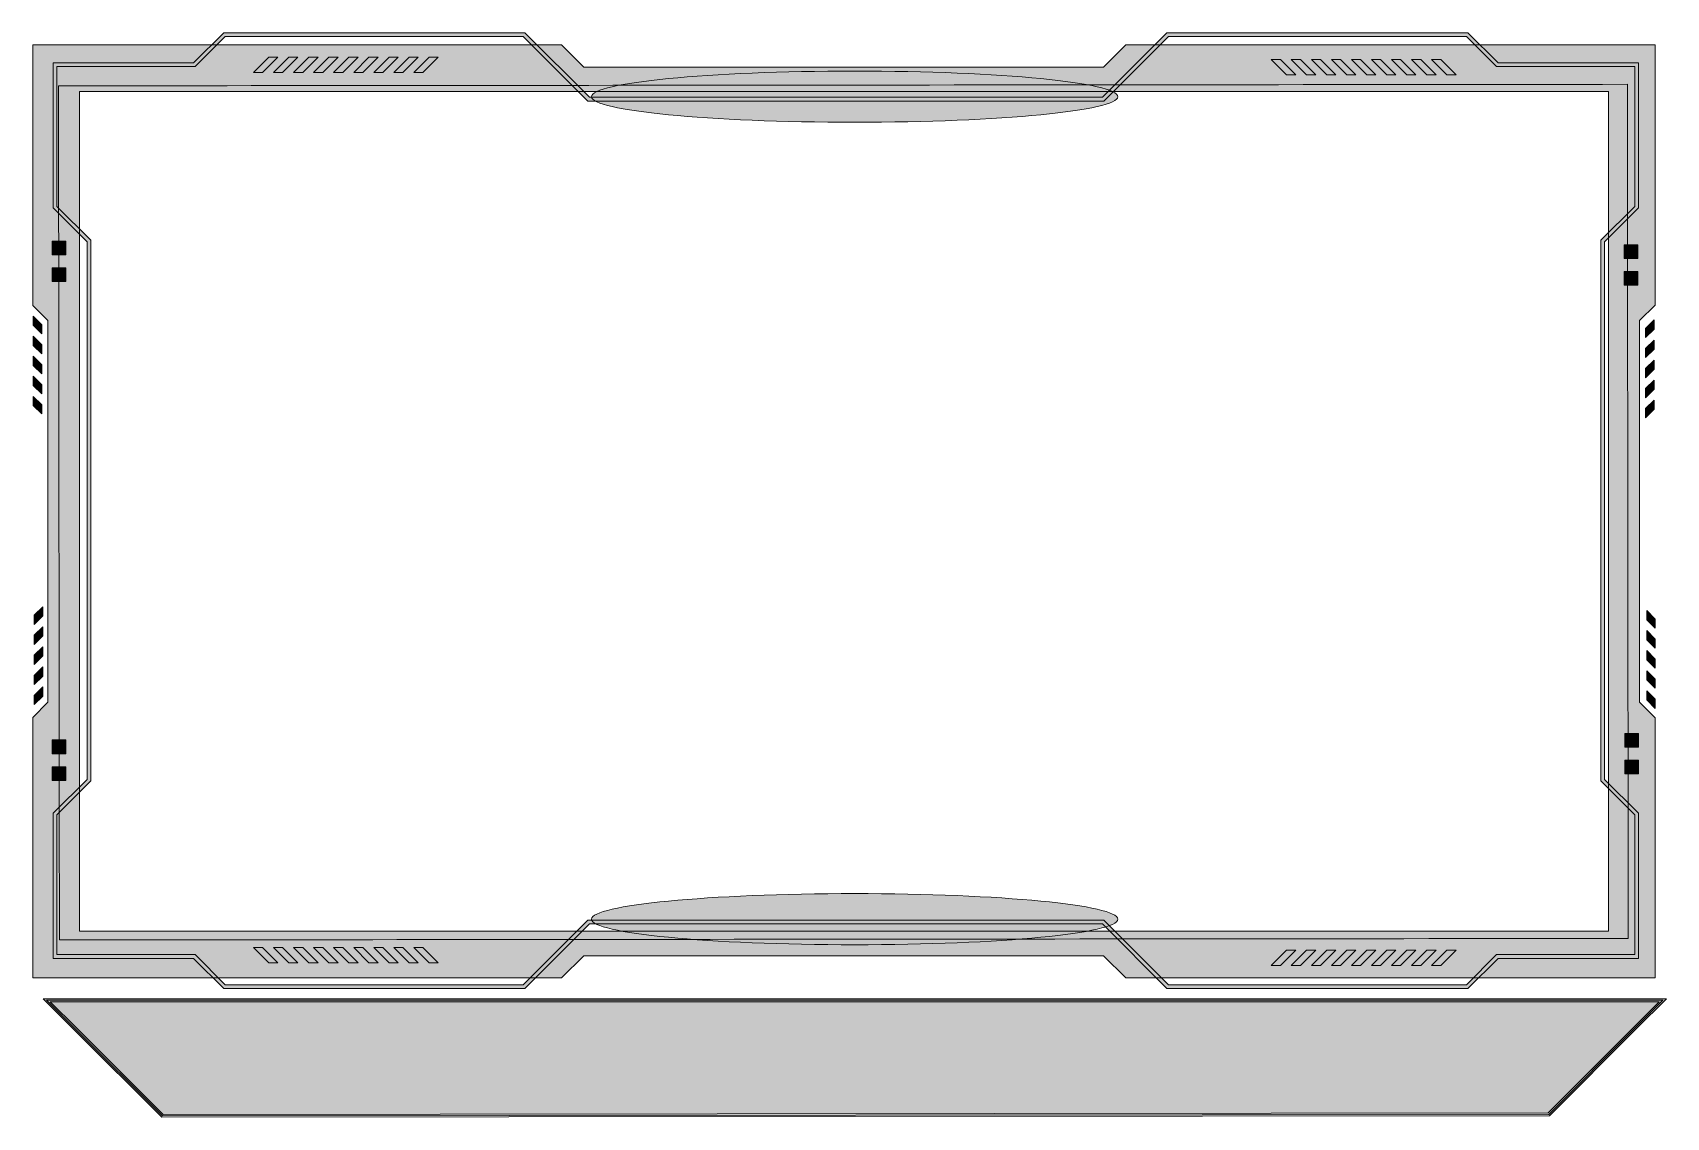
# Model space of a CAD drawing. Extents: x 508 to 1417, y -836 to -232.
import ezdxf

# ---------------------------------------------------------------- set-up
doc = ezdxf.new("R2010")
doc.units = 0
doc.header["$MEASUREMENT"] = 0
doc.layers.add('Layer 1', color=7, linetype='Continuous', lineweight=0)

# ---------------------------------------------------------------- blocks, each defined once
blk = doc.blocks.new('Block_1')
at = {"layer": 'Layer 1', "true_color": 0x00ffff, "transparency": 33554687}
h = blk.add_hatch(color=4, dxfattribs=at)
h.dxf.hatch_style = 2
edge = h.paths.add_edge_path()
edge.add_spline(control_points=[(1417.08, -769.92), (1417.08, -769.92), (513.86, -769.92), (513.86, -769.92), (513.86, -769.92), (531.34, -787.35), (531.34, -787.35), (531.34, -787.35), (580, -835.91), (580, -835.91), (580, -835.91), (1352.01, -835.13), (1352.01, -835.13), (1352.01, -835.13), (1400.55, -786.47), (1400.55, -786.47), (1400.55, -786.47), (1417.08, -769.92), (1417.08, -769.92), (1417.08, -769.92), (1417.08, -769.92), (1417.08, -769.92)], knot_values=[0, 0, 0, 0, 1, 1, 1, 2, 2, 2, 3, 3, 3, 4, 4, 4, 5, 5, 5, 6, 6, 6, 7, 7, 7, 7], degree=3, periodic=0)
edge = h.paths.add_edge_path()
edge.add_spline(control_points=[(1413.08, -771.58), (1413.08, -771.58), (1399.38, -785.3), (1399.38, -785.3), (1399.38, -785.3), (1351.33, -833.47), (1351.33, -833.47), (1351.33, -833.47), (580.69, -834.26), (580.69, -834.26), (580.69, -834.26), (532.51, -786.18), (532.51, -786.18), (532.51, -786.18), (517.86, -771.58), (517.86, -771.58), (517.86, -771.58), (1413.08, -771.58), (1413.08, -771.58)], knot_values=[0, 0, 0, 0, 1, 1, 1, 2, 2, 2, 3, 3, 3, 4, 4, 4, 5, 5, 5, 6, 6, 6, 6], degree=3, periodic=0)
edge.add_line((1413.08, -771.58), (1413.08, -771.58))
at = {"layer": 'Layer 1', "true_color": 0x1d2233, "transparency": 33554687}
h = blk.add_hatch(color=179, dxfattribs=at)
h.dxf.hatch_style = 2
h.paths.add_polyline_path([(531.93, -786.77), (515.86, -770.75), (1415.08, -770.75), (1399.97, -785.88), (1351.67, -834.3), (580.34, -835.09)])
at = {"layer": 'Layer 1'}
blk.add_lwpolyline([(531.93, -786.77), (515.86, -770.75), (1415.08, -770.75), (1399.97, -785.88), (1351.67, -834.3), (580.34, -835.09)], close=True, dxfattribs=at)
for points, knots in [([(1417.08, -769.92), (1417.08, -769.92), (513.86, -769.92), (513.86, -769.92), (513.86, -769.92), (531.34, -787.35), (531.34, -787.35), (531.34, -787.35), (580, -835.91), (580, -835.91), (580, -835.91), (1352.01, -835.13), (1352.01, -835.13), (1352.01, -835.13), (1400.55, -786.47), (1400.55, -786.47), (1400.55, -786.47), (1417.08, -769.92), (1417.08, -769.92), (1417.08, -769.92), (1417.08, -769.92), (1417.08, -769.92)], [0, 0, 0, 0, 1, 1, 1, 2, 2, 2, 3, 3, 3, 4, 4, 4, 5, 5, 5, 6, 6, 6, 7, 7, 7, 7]), ([(1413.08, -771.58), (1413.08, -771.58), (1399.38, -785.3), (1399.38, -785.3), (1399.38, -785.3), (1351.33, -833.47), (1351.33, -833.47), (1351.33, -833.47), (580.69, -834.26), (580.69, -834.26), (580.69, -834.26), (532.51, -786.18), (532.51, -786.18), (532.51, -786.18), (517.86, -771.58), (517.86, -771.58), (517.86, -771.58), (1413.08, -771.58), (1413.08, -771.58)], [0, 0, 0, 0, 1, 1, 1, 2, 2, 2, 3, 3, 3, 4, 4, 4, 5, 5, 5, 6, 6, 6, 6])]:
    blk.add_open_spline(points, degree=3, knots=knots, dxfattribs=at)
blk = doc.blocks.new('Block_0')
at = {"layer": 'Layer 1'}
blk.add_blockref('Block_1', (0, 0), dxfattribs=at)
blk = doc.blocks.new('Block_2')
at = {"layer": 'Layer 1', "true_color": 0x00ffff, "transparency": 33554687}
h = blk.add_hatch(color=4, dxfattribs=at)
h.dxf.hatch_style = 2
h.paths.add_polyline_path([(644.52, -245.96), (636, -254.5), (630.92, -254.5), (639.44, -245.96)])
h = blk.add_hatch(color=4, dxfattribs=at)
h.dxf.hatch_style = 2
h.paths.add_polyline_path([(655.67, -245.96), (647.15, -254.5), (642.07, -254.5), (650.59, -245.96)])
h = blk.add_hatch(color=4, dxfattribs=at)
h.dxf.hatch_style = 2
h.paths.add_polyline_path([(666.84, -245.96), (658.32, -254.5), (653.23, -254.5), (661.75, -245.96)])
h = blk.add_hatch(color=4, dxfattribs=at)
h.dxf.hatch_style = 2
h.paths.add_polyline_path([(677.98, -245.96), (669.46, -254.5), (664.38, -254.5), (672.9, -245.96)])
h = blk.add_hatch(color=4, dxfattribs=at)
h.dxf.hatch_style = 2
h.paths.add_polyline_path([(689.13, -245.96), (680.61, -254.5), (675.52, -254.5), (684.05, -245.96)])
h = blk.add_hatch(color=4, dxfattribs=at)
h.dxf.hatch_style = 2
h.paths.add_polyline_path([(700.3, -245.96), (691.77, -254.5), (686.69, -254.5), (695.21, -245.96)])
h = blk.add_hatch(color=4, dxfattribs=at)
h.dxf.hatch_style = 2
h.paths.add_polyline_path([(711.44, -245.96), (702.92, -254.5), (697.84, -254.5), (706.36, -245.96)])
h = blk.add_hatch(color=4, dxfattribs=at)
h.dxf.hatch_style = 2
h.paths.add_polyline_path([(722.59, -245.96), (714.07, -254.5), (708.98, -254.5), (717.5, -245.96)])
h = blk.add_hatch(color=4, dxfattribs=at)
h.dxf.hatch_style = 2
h.paths.add_polyline_path([(733.75, -245.96), (725.21, -254.5), (720.13, -254.5), (728.67, -245.96)])
at = {"layer": 'Layer 1'}
for points in [[(644.52, -245.96), (636, -254.5), (630.92, -254.5), (639.44, -245.96)], [(655.67, -245.96), (647.15, -254.5), (642.07, -254.5), (650.59, -245.96)], [(666.84, -245.96), (658.32, -254.5), (653.23, -254.5), (661.75, -245.96)], [(677.98, -245.96), (669.46, -254.5), (664.38, -254.5), (672.9, -245.96)], [(689.13, -245.96), (680.61, -254.5), (675.52, -254.5), (684.05, -245.96)], [(700.3, -245.96), (691.77, -254.5), (686.69, -254.5), (695.21, -245.96)], [(711.44, -245.96), (702.92, -254.5), (697.84, -254.5), (706.36, -245.96)], [(722.59, -245.96), (714.07, -254.5), (708.98, -254.5), (717.5, -245.96)], [(733.75, -245.96), (725.21, -254.5), (720.13, -254.5), (728.67, -245.96)]]:
    blk.add_lwpolyline(points, close=True, dxfattribs=at)
blk = doc.blocks.new('Block_4')
at = {"layer": 'Layer 1', "true_color": 0x00ffff, "transparency": 33554687}
h = blk.add_hatch(color=4, dxfattribs=at)
h.dxf.hatch_style = 2
h.paths.add_polyline_path([(513.1, -394.85), (513.1, -399.94), (508.35, -395.21), (508.35, -390.12)])
h = blk.add_hatch(color=4, dxfattribs=at)
h.dxf.hatch_style = 2
h.paths.add_polyline_path([(513.1, -406), (513.1, -411.08), (508.35, -406.35), (508.35, -401.27)])
h = blk.add_hatch(color=4, dxfattribs=at)
h.dxf.hatch_style = 2
h.paths.add_polyline_path([(513.1, -417.17), (513.1, -422.25), (508.35, -417.52), (508.35, -412.44)])
h = blk.add_hatch(color=4, dxfattribs=at)
h.dxf.hatch_style = 2
h.paths.add_polyline_path([(513.1, -428.31), (513.1, -433.39), (508.35, -428.67), (508.35, -423.58)])
h = blk.add_hatch(color=4, dxfattribs=at)
h.dxf.hatch_style = 2
h.paths.add_polyline_path([(513.1, -439.46), (513.1, -444.54), (508.35, -439.81), (508.35, -434.73)])
at = {"layer": 'Layer 1'}
for points in [[(513.1, -394.85), (513.1, -399.94), (508.35, -395.21), (508.35, -390.12)], [(513.1, -406), (513.1, -411.08), (508.35, -406.35), (508.35, -401.27)], [(513.1, -417.17), (513.1, -422.25), (508.35, -417.52), (508.35, -412.44)], [(513.1, -428.31), (513.1, -433.39), (508.35, -428.67), (508.35, -423.58)], [(513.1, -439.46), (513.1, -444.54), (508.35, -439.81), (508.35, -434.73)]]:
    blk.add_lwpolyline(points, close=True, dxfattribs=at)
blk = doc.blocks.new('Block_5')
at = {"layer": 'Layer 1', "true_color": 0x00ffff, "transparency": 33554687}
h = blk.add_hatch(color=4, dxfattribs=at)
h.dxf.hatch_style = 2
h.paths.add_polyline_path([(513.72, -556.89), (513.72, -551.81), (508.97, -556.54), (508.97, -561.62)])
h = blk.add_hatch(color=4, dxfattribs=at)
h.dxf.hatch_style = 2
h.paths.add_polyline_path([(513.72, -568.04), (513.72, -562.95), (508.97, -567.68), (508.97, -572.77)])
h = blk.add_hatch(color=4, dxfattribs=at)
h.dxf.hatch_style = 2
h.paths.add_polyline_path([(513.72, -579.18), (513.72, -574.1), (508.97, -578.83), (508.97, -583.91)])
h = blk.add_hatch(color=4, dxfattribs=at)
h.dxf.hatch_style = 2
h.paths.add_polyline_path([(513.72, -590.35), (513.72, -585.27), (508.97, -590), (508.97, -595.08)])
h = blk.add_hatch(color=4, dxfattribs=at)
h.dxf.hatch_style = 2
h.paths.add_polyline_path([(513.72, -601.5), (513.72, -596.41), (508.97, -601.14), (508.97, -606.22)])
at = {"layer": 'Layer 1'}
for points in [[(513.72, -556.89), (513.72, -551.81), (508.97, -556.54), (508.97, -561.62)], [(513.72, -568.04), (513.72, -562.95), (508.97, -567.68), (508.97, -572.77)], [(513.72, -579.18), (513.72, -574.1), (508.97, -578.83), (508.97, -583.91)], [(513.72, -590.35), (513.72, -585.27), (508.97, -590), (508.97, -595.08)], [(513.72, -601.5), (513.72, -596.41), (508.97, -601.14), (508.97, -606.22)]]:
    blk.add_lwpolyline(points, close=True, dxfattribs=at)
blk = doc.blocks.new('Block_3')
at = {"layer": 'Layer 1'}
for name in ['Block_4', 'Block_5']:
    blk.add_blockref(name, (0, 0), dxfattribs=at)
blk = doc.blocks.new('Block_7')
at = {"layer": 'Layer 1', "true_color": 0x00ffff, "transparency": 33554687}
h = blk.add_hatch(color=4, dxfattribs=at)
h.dxf.hatch_style = 2
h.paths.add_polyline_path([(1406.15, -559.01), (1406.15, -553.92), (1410.9, -558.65), (1410.9, -563.74)])
h = blk.add_hatch(color=4, dxfattribs=at)
h.dxf.hatch_style = 2
h.paths.add_polyline_path([(1406.15, -570.15), (1406.15, -565.07), (1410.9, -569.8), (1410.9, -574.88)])
h = blk.add_hatch(color=4, dxfattribs=at)
h.dxf.hatch_style = 2
h.paths.add_polyline_path([(1406.15, -581.3), (1406.15, -576.21), (1410.9, -580.94), (1410.9, -586.03)])
h = blk.add_hatch(color=4, dxfattribs=at)
h.dxf.hatch_style = 2
h.paths.add_polyline_path([(1406.15, -592.46), (1406.15, -587.38), (1410.9, -592.11), (1410.9, -597.19)])
h = blk.add_hatch(color=4, dxfattribs=at)
h.dxf.hatch_style = 2
h.paths.add_polyline_path([(1406.15, -603.61), (1406.15, -598.53), (1410.9, -603.26), (1410.9, -608.34)])
at = {"layer": 'Layer 1'}
for points in [[(1406.15, -559.01), (1406.15, -553.92), (1410.9, -558.65), (1410.9, -563.74)], [(1406.15, -570.15), (1406.15, -565.07), (1410.9, -569.8), (1410.9, -574.88)], [(1406.15, -581.3), (1406.15, -576.21), (1410.9, -580.94), (1410.9, -586.03)], [(1406.15, -592.46), (1406.15, -587.38), (1410.9, -592.11), (1410.9, -597.19)], [(1406.15, -603.61), (1406.15, -598.53), (1410.9, -603.26), (1410.9, -608.34)]]:
    blk.add_lwpolyline(points, close=True, dxfattribs=at)
blk = doc.blocks.new('Block_8')
at = {"layer": 'Layer 1', "true_color": 0x00ffff, "transparency": 33554687}
h = blk.add_hatch(color=4, dxfattribs=at)
h.dxf.hatch_style = 2
h.paths.add_polyline_path([(1405.54, -396.97), (1405.54, -402.05), (1410.29, -397.32), (1410.29, -392.24)])
h = blk.add_hatch(color=4, dxfattribs=at)
h.dxf.hatch_style = 2
h.paths.add_polyline_path([(1405.54, -408.11), (1405.54, -413.2), (1410.29, -408.47), (1410.29, -403.38)])
h = blk.add_hatch(color=4, dxfattribs=at)
h.dxf.hatch_style = 2
h.paths.add_polyline_path([(1405.54, -419.28), (1405.54, -424.36), (1410.29, -419.63), (1410.29, -414.55)])
h = blk.add_hatch(color=4, dxfattribs=at)
h.dxf.hatch_style = 2
h.paths.add_polyline_path([(1405.54, -430.43), (1405.54, -435.51), (1410.29, -430.78), (1410.29, -425.7)])
h = blk.add_hatch(color=4, dxfattribs=at)
h.dxf.hatch_style = 2
h.paths.add_polyline_path([(1405.54, -441.57), (1405.54, -446.66), (1410.29, -441.93), (1410.29, -436.84)])
at = {"layer": 'Layer 1'}
for points in [[(1405.54, -396.97), (1405.54, -402.05), (1410.29, -397.32), (1410.29, -392.24)], [(1405.54, -408.11), (1405.54, -413.2), (1410.29, -408.47), (1410.29, -403.38)], [(1405.54, -419.28), (1405.54, -424.36), (1410.29, -419.63), (1410.29, -414.55)], [(1405.54, -430.43), (1405.54, -435.51), (1410.29, -430.78), (1410.29, -425.7)], [(1405.54, -441.57), (1405.54, -446.66), (1410.29, -441.93), (1410.29, -436.84)]]:
    blk.add_lwpolyline(points, close=True, dxfattribs=at)
blk = doc.blocks.new('Block_6')
at = {"layer": 'Layer 1'}
for name in ['Block_8', 'Block_7']:
    blk.add_blockref(name, (0, 0), dxfattribs=at)
blk = doc.blocks.new('Block_9')
at = {"layer": 'Layer 1', "true_color": 0x00ffff, "transparency": 33554687}
h = blk.add_hatch(color=4, dxfattribs=at)
h.dxf.hatch_style = 2
h.paths.add_polyline_path([(1210.86, -255.88), (1202.34, -247.34), (1197.25, -247.34), (1205.77, -255.88)])
h = blk.add_hatch(color=4, dxfattribs=at)
h.dxf.hatch_style = 2
h.paths.add_polyline_path([(1222, -255.88), (1213.48, -247.34), (1208.4, -247.34), (1216.92, -255.88)])
h = blk.add_hatch(color=4, dxfattribs=at)
h.dxf.hatch_style = 2
h.paths.add_polyline_path([(1233.17, -255.88), (1224.65, -247.34), (1219.57, -247.34), (1228.09, -255.88)])
h = blk.add_hatch(color=4, dxfattribs=at)
h.dxf.hatch_style = 2
h.paths.add_polyline_path([(1244.32, -255.88), (1235.79, -247.34), (1230.71, -247.34), (1239.23, -255.88)])
h = blk.add_hatch(color=4, dxfattribs=at)
h.dxf.hatch_style = 2
h.paths.add_polyline_path([(1255.46, -255.88), (1246.94, -247.34), (1241.86, -247.34), (1250.38, -255.88)])
h = blk.add_hatch(color=4, dxfattribs=at)
h.dxf.hatch_style = 2
h.paths.add_polyline_path([(1266.63, -255.88), (1258.11, -247.34), (1253.02, -247.34), (1261.54, -255.88)])
h = blk.add_hatch(color=4, dxfattribs=at)
h.dxf.hatch_style = 2
h.paths.add_polyline_path([(1277.77, -255.88), (1269.25, -247.34), (1264.17, -247.34), (1272.69, -255.88)])
h = blk.add_hatch(color=4, dxfattribs=at)
h.dxf.hatch_style = 2
h.paths.add_polyline_path([(1288.92, -255.88), (1280.4, -247.34), (1275.32, -247.34), (1283.84, -255.88)])
h = blk.add_hatch(color=4, dxfattribs=at)
h.dxf.hatch_style = 2
h.paths.add_polyline_path([(1300.09, -255.88), (1291.54, -247.34), (1286.46, -247.34), (1295, -255.88)])
at = {"layer": 'Layer 1'}
for points in [[(1210.86, -255.88), (1202.34, -247.34), (1197.25, -247.34), (1205.77, -255.88)], [(1222, -255.88), (1213.48, -247.34), (1208.4, -247.34), (1216.92, -255.88)], [(1233.17, -255.88), (1224.65, -247.34), (1219.57, -247.34), (1228.09, -255.88)], [(1244.32, -255.88), (1235.79, -247.34), (1230.71, -247.34), (1239.23, -255.88)], [(1255.46, -255.88), (1246.94, -247.34), (1241.86, -247.34), (1250.38, -255.88)], [(1266.63, -255.88), (1258.11, -247.34), (1253.02, -247.34), (1261.54, -255.88)], [(1277.77, -255.88), (1269.25, -247.34), (1264.17, -247.34), (1272.69, -255.88)], [(1288.92, -255.88), (1280.4, -247.34), (1275.32, -247.34), (1283.84, -255.88)], [(1300.09, -255.88), (1291.54, -247.34), (1286.46, -247.34), (1295, -255.88)]]:
    blk.add_lwpolyline(points, close=True, dxfattribs=at)
blk = doc.blocks.new('Block_10')
at = {"layer": 'Layer 1', "true_color": 0x00ffff, "transparency": 33554687}
h = blk.add_hatch(color=4, dxfattribs=at)
h.dxf.hatch_style = 2
h.paths.add_polyline_path([(1197.25, -751.36), (1205.79, -742.82), (1210.88, -742.82), (1202.34, -751.36)])
h = blk.add_hatch(color=4, dxfattribs=at)
h.dxf.hatch_style = 2
h.paths.add_polyline_path([(1208.42, -751.36), (1216.94, -742.82), (1222.02, -742.82), (1213.5, -751.36)])
h = blk.add_hatch(color=4, dxfattribs=at)
h.dxf.hatch_style = 2
h.paths.add_polyline_path([(1219.57, -751.36), (1228.09, -742.82), (1233.17, -742.82), (1224.65, -751.36)])
h = blk.add_hatch(color=4, dxfattribs=at)
h.dxf.hatch_style = 2
h.paths.add_polyline_path([(1230.71, -751.36), (1239.23, -742.82), (1244.32, -742.82), (1235.79, -751.36)])
h = blk.add_hatch(color=4, dxfattribs=at)
h.dxf.hatch_style = 2
h.paths.add_polyline_path([(1241.88, -751.36), (1250.4, -742.82), (1255.48, -742.82), (1246.96, -751.36)])
h = blk.add_hatch(color=4, dxfattribs=at)
h.dxf.hatch_style = 2
h.paths.add_polyline_path([(1253.02, -751.36), (1261.54, -742.82), (1266.63, -742.82), (1258.11, -751.36)])
h = blk.add_hatch(color=4, dxfattribs=at)
h.dxf.hatch_style = 2
h.paths.add_polyline_path([(1264.17, -751.36), (1272.69, -742.82), (1277.77, -742.82), (1269.25, -751.36)])
h = blk.add_hatch(color=4, dxfattribs=at)
h.dxf.hatch_style = 2
h.paths.add_polyline_path([(1275.34, -751.36), (1283.86, -742.82), (1288.94, -742.82), (1280.42, -751.36)])
h = blk.add_hatch(color=4, dxfattribs=at)
h.dxf.hatch_style = 2
h.paths.add_polyline_path([(1286.48, -751.36), (1295, -742.82), (1300.09, -742.82), (1291.57, -751.36)])
at = {"layer": 'Layer 1'}
for points in [[(1197.25, -751.36), (1205.79, -742.82), (1210.88, -742.82), (1202.34, -751.36)], [(1208.42, -751.36), (1216.94, -742.82), (1222.02, -742.82), (1213.5, -751.36)], [(1219.57, -751.36), (1228.09, -742.82), (1233.17, -742.82), (1224.65, -751.36)], [(1230.71, -751.36), (1239.23, -742.82), (1244.32, -742.82), (1235.79, -751.36)], [(1241.88, -751.36), (1250.4, -742.82), (1255.48, -742.82), (1246.96, -751.36)], [(1253.02, -751.36), (1261.54, -742.82), (1266.63, -742.82), (1258.11, -751.36)], [(1264.17, -751.36), (1272.69, -742.82), (1277.77, -742.82), (1269.25, -751.36)], [(1275.34, -751.36), (1283.86, -742.82), (1288.94, -742.82), (1280.42, -751.36)], [(1286.48, -751.36), (1295, -742.82), (1300.09, -742.82), (1291.57, -751.36)]]:
    blk.add_lwpolyline(points, close=True, dxfattribs=at)
blk = doc.blocks.new('Block_11')
at = {"layer": 'Layer 1', "true_color": 0x00ffff, "transparency": 33554687}
h = blk.add_hatch(color=4, dxfattribs=at)
h.dxf.hatch_style = 2
h.paths.add_polyline_path([(630.92, -741.45), (639.46, -749.99), (644.55, -749.99), (636, -741.45)])
h = blk.add_hatch(color=4, dxfattribs=at)
h.dxf.hatch_style = 2
h.paths.add_polyline_path([(642.09, -741.45), (650.61, -749.99), (655.69, -749.99), (647.17, -741.45)])
h = blk.add_hatch(color=4, dxfattribs=at)
h.dxf.hatch_style = 2
h.paths.add_polyline_path([(653.23, -741.45), (661.75, -749.99), (666.84, -749.99), (658.32, -741.45)])
h = blk.add_hatch(color=4, dxfattribs=at)
h.dxf.hatch_style = 2
h.paths.add_polyline_path([(664.38, -741.45), (672.9, -749.99), (677.98, -749.99), (669.46, -741.45)])
h = blk.add_hatch(color=4, dxfattribs=at)
h.dxf.hatch_style = 2
h.paths.add_polyline_path([(675.55, -741.45), (684.07, -749.99), (689.15, -749.99), (680.63, -741.45)])
h = blk.add_hatch(color=4, dxfattribs=at)
h.dxf.hatch_style = 2
h.paths.add_polyline_path([(686.69, -741.45), (695.21, -749.99), (700.3, -749.99), (691.77, -741.45)])
h = blk.add_hatch(color=4, dxfattribs=at)
h.dxf.hatch_style = 2
h.paths.add_polyline_path([(697.84, -741.45), (706.36, -749.99), (711.44, -749.99), (702.92, -741.45)])
h = blk.add_hatch(color=4, dxfattribs=at)
h.dxf.hatch_style = 2
h.paths.add_polyline_path([(709, -741.45), (717.52, -749.99), (722.61, -749.99), (714.09, -741.45)])
h = blk.add_hatch(color=4, dxfattribs=at)
h.dxf.hatch_style = 2
h.paths.add_polyline_path([(720.15, -741.45), (728.67, -749.99), (733.75, -749.99), (725.23, -741.45)])
at = {"layer": 'Layer 1'}
for points in [[(630.92, -741.45), (639.46, -749.99), (644.55, -749.99), (636, -741.45)], [(642.09, -741.45), (650.61, -749.99), (655.69, -749.99), (647.17, -741.45)], [(653.23, -741.45), (661.75, -749.99), (666.84, -749.99), (658.32, -741.45)], [(664.38, -741.45), (672.9, -749.99), (677.98, -749.99), (669.46, -741.45)], [(675.55, -741.45), (684.07, -749.99), (689.15, -749.99), (680.63, -741.45)], [(686.69, -741.45), (695.21, -749.99), (700.3, -749.99), (691.77, -741.45)], [(697.84, -741.45), (706.36, -749.99), (711.44, -749.99), (702.92, -741.45)], [(709, -741.45), (717.52, -749.99), (722.61, -749.99), (714.09, -741.45)], [(720.15, -741.45), (728.67, -749.99), (733.75, -749.99), (725.23, -741.45)]]:
    blk.add_lwpolyline(points, close=True, dxfattribs=at)

msp = doc.modelspace()

# ---------------------------------------------------------------- hatches: boundary and pattern name
at = {"layer": 'Layer 1', "true_color": 0x00ffff, "transparency": 33554687}
h = msp.add_hatch(color=4, dxfattribs=at)
h.dxf.hatch_style = 2
edge = h.paths.add_edge_path()
edge.add_spline(control_points=[(1399.51, -667.61), (1399.51, -667.61), (1399.51, -745.38), (1399.51, -745.38), (1399.51, -745.38), (1322.63, -745.38), (1322.63, -745.38), (1322.63, -745.38), (1305.83, -762.17), (1305.83, -762.17), (1305.83, -762.17), (1140.07, -762.17), (1140.07, -762.17), (1140.07, -762.17), (1104.12, -726.22), (1104.12, -726.22), (1104.12, -726.22), (991.56, -726.22), (991.56, -726.22), (991.56, -726.22), (929.53, -726.22), (929.53, -726.22), (929.53, -726.22), (816.97, -726.22), (816.97, -726.22), (816.97, -726.22), (781.02, -762.17), (781.02, -762.17), (781.02, -762.17), (615.26, -762.17), (615.26, -762.17), (615.26, -762.17), (598.46, -745.38), (598.46, -745.38), (598.46, -745.38), (521.58, -745.38), (521.58, -745.38), (521.58, -745.38), (521.58, -667.61), (521.58, -667.61), (521.58, -667.61), (540.44, -648.75), (540.44, -648.75), (540.44, -648.75), (540.44, -526.03), (540.44, -526.03), (540.44, -526.03), (540.44, -470.59), (540.44, -470.59), (540.44, -470.59), (540.44, -347.87), (540.44, -347.87), (540.44, -347.87), (521.58, -329.01), (521.58, -329.01), (521.58, -329.01), (521.58, -251.24), (521.58, -251.24), (521.58, -251.24), (598.46, -251.24), (598.46, -251.24), (598.46, -251.24), (615.26, -234.45), (615.26, -234.45), (615.26, -234.45), (781.02, -234.45), (781.02, -234.45), (781.02, -234.45), (816.97, -270.4), (816.97, -270.4), (816.97, -270.4), (929.53, -270.4), (929.53, -270.4), (929.53, -270.4), (991.56, -270.4), (991.56, -270.4), (991.56, -270.4), (1104.12, -270.4), (1104.12, -270.4), (1104.12, -270.4), (1140.07, -234.45), (1140.07, -234.45), (1140.07, -234.45), (1305.83, -234.45), (1305.83, -234.45), (1305.83, -234.45), (1322.63, -251.24), (1322.63, -251.24), (1322.63, -251.24), (1399.51, -251.24), (1399.51, -251.24), (1399.51, -251.24), (1399.51, -329.01), (1399.51, -329.01), (1399.51, -329.01), (1380.65, -347.87), (1380.65, -347.87), (1380.65, -347.87), (1380.65, -470.59), (1380.65, -470.59), (1380.65, -470.59), (1380.65, -526.03), (1380.65, -526.03), (1380.65, -526.03), (1380.65, -648.75), (1380.65, -648.75), (1380.65, -648.75), (1399.51, -667.61), (1399.51, -667.61)], knot_values=[0, 0, 0, 0, 1, 1, 1, 2, 2, 2, 3, 3, 3, 4, 4, 4, 5, 5, 5, 6, 6, 6, 7, 7, 7, 8, 8, 8, 9, 9, 9, 10, 10, 10, 11, 11, 11, 12, 12, 12, 13, 13, 13, 14, 14, 14, 15, 15, 15, 16, 16, 16, 17, 17, 17, 18, 18, 18, 19, 19, 19, 20, 20, 20, 21, 21, 21, 22, 22, 22, 23, 23, 23, 24, 24, 24, 25, 25, 25, 26, 26, 26, 27, 27, 27, 28, 28, 28, 29, 29, 29, 30, 30, 30, 31, 31, 31, 32, 32, 32, 33, 33, 33, 34, 34, 34, 35, 35, 35, 36, 36, 36, 36], degree=3, periodic=0)
edge = h.paths.add_edge_path()
edge.add_spline(control_points=[(1382.73, -470.59), (1382.73, -470.59), (1382.73, -348.74), (1382.73, -348.74), (1382.73, -348.74), (1401.6, -329.87), (1401.6, -329.87), (1401.6, -329.87), (1401.6, -249.16), (1401.6, -249.16), (1401.6, -249.16), (1323.49, -249.16), (1323.49, -249.16), (1323.49, -249.16), (1306.7, -232.37), (1306.7, -232.37), (1306.7, -232.37), (1139.21, -232.37), (1139.21, -232.37), (1139.21, -232.37), (1103.26, -268.32), (1103.26, -268.32), (1103.26, -268.32), (991.56, -268.32), (991.56, -268.32), (991.56, -268.32), (929.53, -268.32), (929.53, -268.32), (929.53, -268.32), (817.83, -268.32), (817.83, -268.32), (817.83, -268.32), (781.88, -232.37), (781.88, -232.37), (781.88, -232.37), (614.39, -232.37), (614.39, -232.37), (614.39, -232.37), (597.6, -249.16), (597.6, -249.16), (597.6, -249.16), (519.49, -249.16), (519.49, -249.16), (519.49, -249.16), (519.49, -329.87), (519.49, -329.87), (519.49, -329.87), (538.36, -348.74), (538.36, -348.74), (538.36, -348.74), (538.36, -470.59), (538.36, -470.59), (538.36, -470.59), (538.36, -526.03), (538.36, -526.03), (538.36, -526.03), (538.36, -647.88), (538.36, -647.88), (538.36, -647.88), (519.49, -666.75), (519.49, -666.75), (519.49, -666.75), (519.49, -747.46), (519.49, -747.46), (519.49, -747.46), (597.6, -747.46), (597.6, -747.46), (597.6, -747.46), (614.39, -764.25), (614.39, -764.25), (614.39, -764.25), (781.88, -764.25), (781.88, -764.25), (781.88, -764.25), (817.83, -728.3), (817.83, -728.3), (817.83, -728.3), (929.53, -728.3), (929.53, -728.3), (929.53, -728.3), (991.56, -728.3), (991.56, -728.3), (991.56, -728.3), (1103.26, -728.3), (1103.26, -728.3), (1103.26, -728.3), (1139.21, -764.25), (1139.21, -764.25), (1139.21, -764.25), (1306.7, -764.25), (1306.7, -764.25), (1306.7, -764.25), (1323.49, -747.46), (1323.49, -747.46), (1323.49, -747.46), (1401.6, -747.46), (1401.6, -747.46), (1401.6, -747.46), (1401.6, -666.75), (1401.6, -666.75), (1401.6, -666.75), (1382.73, -647.88), (1382.73, -647.88), (1382.73, -647.88), (1382.73, -526.03), (1382.73, -526.03), (1382.73, -526.03), (1382.73, -470.59), (1382.73, -470.59)], knot_values=[0, 0, 0, 0, 1, 1, 1, 2, 2, 2, 3, 3, 3, 4, 4, 4, 5, 5, 5, 6, 6, 6, 7, 7, 7, 8, 8, 8, 9, 9, 9, 10, 10, 10, 11, 11, 11, 12, 12, 12, 13, 13, 13, 14, 14, 14, 15, 15, 15, 16, 16, 16, 17, 17, 17, 18, 18, 18, 19, 19, 19, 20, 20, 20, 21, 21, 21, 22, 22, 22, 23, 23, 23, 24, 24, 24, 25, 25, 25, 26, 26, 26, 27, 27, 27, 28, 28, 28, 29, 29, 29, 30, 30, 30, 31, 31, 31, 32, 32, 32, 33, 33, 33, 34, 34, 34, 35, 35, 35, 36, 36, 36, 36], degree=3, periodic=0)
at = {"layer": 'Layer 1', "true_color": 0x1d2233, "transparency": 33554687}
h = msp.add_hatch(color=179, dxfattribs=at)
h.dxf.hatch_style = 2
edge = h.paths.add_edge_path()
edge.add_spline(control_points=[(534.07, -732.31), (534.07, -732.31), (534.07, -265.11), (534.07, -265.11), (534.07, -265.11), (1384.87, -265.11), (1384.87, -265.11), (1384.87, -265.11), (1384.87, -732.31), (1384.87, -732.31), (1384.87, -732.31), (534.07, -732.31), (534.07, -732.31)], knot_values=[0, 0, 0, 0, 1, 1, 1, 2, 2, 2, 3, 3, 3, 4, 4, 4, 4], degree=3, periodic=0)
edge = h.paths.add_edge_path()
edge.add_spline(control_points=[(1116.4, -239.11), (1116.4, -239.11), (1104, -251.52), (1104, -251.52), (1104, -251.52), (814.7, -251.52), (814.7, -251.52), (814.7, -251.52), (802.3, -239.11), (802.3, -239.11), (802.3, -239.11), (508.08, -239.11), (508.08, -239.11), (508.08, -239.11), (508.08, -384.15), (508.08, -384.15), (508.08, -384.15), (516.51, -392.58), (516.51, -392.58), (516.51, -392.58), (516.51, -604.95), (516.51, -604.95), (516.51, -604.95), (508.08, -613.38), (508.08, -613.38), (508.08, -613.38), (508.08, -758.3), (508.08, -758.3), (508.08, -758.3), (802.42, -758.3), (802.42, -758.3), (802.42, -758.3), (814.7, -746.02), (814.7, -746.02), (814.7, -746.02), (1104, -746.02), (1104, -746.02), (1104, -746.02), (1116.29, -758.3), (1116.29, -758.3), (1116.29, -758.3), (1410.86, -758.3), (1410.86, -758.3), (1410.86, -758.3), (1410.86, -613.62), (1410.86, -613.62), (1410.86, -613.62), (1402.19, -604.95), (1402.19, -604.95), (1402.19, -604.95), (1402.19, -392.58), (1402.19, -392.58), (1402.19, -392.58), (1410.86, -383.91), (1410.86, -383.91), (1410.86, -383.91), (1410.86, -239.11), (1410.86, -239.11), (1410.86, -239.11), (1116.4, -239.11), (1116.4, -239.11)], knot_values=[0, 0, 0, 0, 1, 1, 1, 2, 2, 2, 3, 3, 3, 4, 4, 4, 5, 5, 5, 6, 6, 6, 7, 7, 7, 8, 8, 8, 9, 9, 9, 10, 10, 10, 11, 11, 11, 12, 12, 12, 13, 13, 13, 14, 14, 14, 15, 15, 15, 16, 16, 16, 17, 17, 17, 18, 18, 18, 19, 19, 19, 20, 20, 20, 20], degree=3, periodic=0)
at = {"layer": 'Layer 1', "transparency": 33554687}
h = msp.add_hatch(color=256, dxfattribs=at)
h.dxf.hatch_style = 2
h.set_gradient(name='CYLINDER')
edge = h.paths.add_edge_path()
edge.add_ellipse((965.47, -267.99), major_axis=(146.45, 0), ratio=0.097205, start_angle=0, end_angle=360)
h = msp.add_hatch(color=256, dxfattribs=at)
h.dxf.hatch_style = 2
h.set_gradient(color2=(0, 255, 255), name='CYLINDER')
edge = h.paths.add_edge_path()
edge.add_ellipse((965.47, -267.99), major_axis=(146.45, 0), ratio=0.097205, start_angle=0, end_angle=360)
at = {"layer": 'Layer 1', "true_color": 0x00ffff, "transparency": 33554687}
h = msp.add_hatch(color=4, dxfattribs=at)
h.dxf.hatch_style = 2
h.paths.add_polyline_path([(526.5, -356.02), (518.88, -356.02), (518.88, -348.4), (526.5, -348.4)])
h = msp.add_hatch(color=4, dxfattribs=at)
h.dxf.hatch_style = 2
h.paths.add_polyline_path([(1401.17, -357.99), (1393.55, -357.99), (1393.55, -350.37), (1401.17, -350.37)])
h = msp.add_hatch(color=4, dxfattribs=at)
h.dxf.hatch_style = 2
h.paths.add_polyline_path([(526.5, -370.86), (518.88, -370.86), (518.88, -363.24), (526.5, -363.24)])
h = msp.add_hatch(color=4, dxfattribs=at)
h.dxf.hatch_style = 2
h.paths.add_polyline_path([(1401.17, -372.84), (1393.55, -372.84), (1393.55, -365.22), (1401.17, -365.22)])
h = msp.add_hatch(color=4, dxfattribs=at)
h.dxf.hatch_style = 2
h.paths.add_polyline_path([(526.53, -633.57), (518.91, -633.57), (518.91, -625.95), (526.53, -625.95)])
h = msp.add_hatch(color=4, dxfattribs=at)
h.dxf.hatch_style = 2
h.paths.add_polyline_path([(1401.53, -630), (1393.91, -630), (1393.91, -622.38), (1401.53, -622.38)])
h = msp.add_hatch(color=4, dxfattribs=at)
h.dxf.hatch_style = 2
h.paths.add_polyline_path([(526.53, -648.42), (518.91, -648.42), (518.91, -640.8), (526.53, -640.8)])
h = msp.add_hatch(color=4, dxfattribs=at)
h.dxf.hatch_style = 2
h.paths.add_polyline_path([(1401.53, -644.84), (1393.91, -644.84), (1393.91, -637.22), (1401.53, -637.22)])
at = {"layer": 'Layer 1', "transparency": 33554687}
h = msp.add_hatch(color=256, dxfattribs=at)
h.dxf.hatch_style = 2
h.set_gradient(name='CYLINDER')
edge = h.paths.add_edge_path()
edge.add_ellipse((965.47, -725.66), major_axis=(146.45, 0), ratio=0.097205, start_angle=0, end_angle=360)
h = msp.add_hatch(color=256, dxfattribs=at)
h.dxf.hatch_style = 2
h.set_gradient(color2=(0, 255, 255), name='CYLINDER')
edge = h.paths.add_edge_path()
edge.add_ellipse((965.47, -725.66), major_axis=(146.45, 0), ratio=0.097205, start_angle=0, end_angle=360)

# ---------------------------------------------------------------- linework, layer by layer
at = {"layer": 'Layer 1'}
for points in [[(526.5, -356.02), (518.88, -356.02), (518.88, -348.4), (526.5, -348.4)], [(1401.17, -357.99), (1393.55, -357.99), (1393.55, -350.37), (1401.17, -350.37)], [(526.5, -370.86), (518.88, -370.86), (518.88, -363.24), (526.5, -363.24)], [(1401.17, -372.84), (1393.55, -372.84), (1393.55, -365.22), (1401.17, -365.22)], [(526.53, -633.57), (518.91, -633.57), (518.91, -625.95), (526.53, -625.95)], [(1401.53, -630), (1393.91, -630), (1393.91, -622.38), (1401.53, -622.38)], [(526.53, -648.42), (518.91, -648.42), (518.91, -640.8), (526.53, -640.8)], [(1401.53, -644.84), (1393.91, -644.84), (1393.91, -637.22), (1401.53, -637.22)]]:
    msp.add_lwpolyline(points, close=True, dxfattribs=at)
for centre in [(965.47, -267.99), (965.47, -267.99), (965.47, -725.66), (965.47, -725.66)]:
    msp.add_ellipse(centre, major_axis=(146.45, 0), ratio=0.097205, dxfattribs=at)
for points, knots in [([(1382.73, -470.59), (1382.73, -470.59), (1382.73, -348.74), (1382.73, -348.74), (1382.73, -348.74), (1401.6, -329.87), (1401.6, -329.87), (1401.6, -329.87), (1401.6, -249.16), (1401.6, -249.16), (1401.6, -249.16), (1323.49, -249.16), (1323.49, -249.16), (1323.49, -249.16), (1306.7, -232.37), (1306.7, -232.37), (1306.7, -232.37), (1139.21, -232.37), (1139.21, -232.37), (1139.21, -232.37), (1103.26, -268.32), (1103.26, -268.32), (1103.26, -268.32), (991.56, -268.32), (991.56, -268.32), (991.56, -268.32), (929.53, -268.32), (929.53, -268.32), (929.53, -268.32), (817.83, -268.32), (817.83, -268.32), (817.83, -268.32), (781.88, -232.37), (781.88, -232.37), (781.88, -232.37), (614.39, -232.37), (614.39, -232.37), (614.39, -232.37), (597.6, -249.16), (597.6, -249.16), (597.6, -249.16), (519.49, -249.16), (519.49, -249.16), (519.49, -249.16), (519.49, -329.87), (519.49, -329.87), (519.49, -329.87), (538.36, -348.74), (538.36, -348.74), (538.36, -348.74), (538.36, -470.59), (538.36, -470.59), (538.36, -470.59), (538.36, -526.03), (538.36, -526.03), (538.36, -526.03), (538.36, -647.88), (538.36, -647.88), (538.36, -647.88), (519.49, -666.75), (519.49, -666.75), (519.49, -666.75), (519.49, -747.46), (519.49, -747.46), (519.49, -747.46), (597.6, -747.46), (597.6, -747.46), (597.6, -747.46), (614.39, -764.25), (614.39, -764.25), (614.39, -764.25), (781.88, -764.25), (781.88, -764.25), (781.88, -764.25), (817.83, -728.3), (817.83, -728.3), (817.83, -728.3), (929.53, -728.3), (929.53, -728.3), (929.53, -728.3), (991.56, -728.3), (991.56, -728.3), (991.56, -728.3), (1103.26, -728.3), (1103.26, -728.3), (1103.26, -728.3), (1139.21, -764.25), (1139.21, -764.25), (1139.21, -764.25), (1306.7, -764.25), (1306.7, -764.25), (1306.7, -764.25), (1323.49, -747.46), (1323.49, -747.46), (1323.49, -747.46), (1401.6, -747.46), (1401.6, -747.46), (1401.6, -747.46), (1401.6, -666.75), (1401.6, -666.75), (1401.6, -666.75), (1382.73, -647.88), (1382.73, -647.88), (1382.73, -647.88), (1382.73, -526.03), (1382.73, -526.03), (1382.73, -526.03), (1382.73, -470.59), (1382.73, -470.59)], [0, 0, 0, 0, 1, 1, 1, 2, 2, 2, 3, 3, 3, 4, 4, 4, 5, 5, 5, 6, 6, 6, 7, 7, 7, 8, 8, 8, 9, 9, 9, 10, 10, 10, 11, 11, 11, 12, 12, 12, 13, 13, 13, 14, 14, 14, 15, 15, 15, 16, 16, 16, 17, 17, 17, 18, 18, 18, 19, 19, 19, 20, 20, 20, 21, 21, 21, 22, 22, 22, 23, 23, 23, 24, 24, 24, 25, 25, 25, 26, 26, 26, 27, 27, 27, 28, 28, 28, 29, 29, 29, 30, 30, 30, 31, 31, 31, 32, 32, 32, 33, 33, 33, 34, 34, 34, 35, 35, 35, 36, 36, 36, 36]), ([(1399.51, -667.61), (1399.51, -667.61), (1399.51, -745.38), (1399.51, -745.38), (1399.51, -745.38), (1322.63, -745.38), (1322.63, -745.38), (1322.63, -745.38), (1305.83, -762.17), (1305.83, -762.17), (1305.83, -762.17), (1140.07, -762.17), (1140.07, -762.17), (1140.07, -762.17), (1104.12, -726.22), (1104.12, -726.22), (1104.12, -726.22), (991.56, -726.22), (991.56, -726.22), (991.56, -726.22), (929.53, -726.22), (929.53, -726.22), (929.53, -726.22), (816.97, -726.22), (816.97, -726.22), (816.97, -726.22), (781.02, -762.17), (781.02, -762.17), (781.02, -762.17), (615.26, -762.17), (615.26, -762.17), (615.26, -762.17), (598.46, -745.38), (598.46, -745.38), (598.46, -745.38), (521.58, -745.38), (521.58, -745.38), (521.58, -745.38), (521.58, -667.61), (521.58, -667.61), (521.58, -667.61), (540.44, -648.75), (540.44, -648.75), (540.44, -648.75), (540.44, -526.03), (540.44, -526.03), (540.44, -526.03), (540.44, -470.59), (540.44, -470.59), (540.44, -470.59), (540.44, -347.87), (540.44, -347.87), (540.44, -347.87), (521.58, -329.01), (521.58, -329.01), (521.58, -329.01), (521.58, -251.24), (521.58, -251.24), (521.58, -251.24), (598.46, -251.24), (598.46, -251.24), (598.46, -251.24), (615.26, -234.45), (615.26, -234.45), (615.26, -234.45), (781.02, -234.45), (781.02, -234.45), (781.02, -234.45), (816.97, -270.4), (816.97, -270.4), (816.97, -270.4), (929.53, -270.4), (929.53, -270.4), (929.53, -270.4), (991.56, -270.4), (991.56, -270.4), (991.56, -270.4), (1104.12, -270.4), (1104.12, -270.4), (1104.12, -270.4), (1140.07, -234.45), (1140.07, -234.45), (1140.07, -234.45), (1305.83, -234.45), (1305.83, -234.45), (1305.83, -234.45), (1322.63, -251.24), (1322.63, -251.24), (1322.63, -251.24), (1399.51, -251.24), (1399.51, -251.24), (1399.51, -251.24), (1399.51, -329.01), (1399.51, -329.01), (1399.51, -329.01), (1380.65, -347.87), (1380.65, -347.87), (1380.65, -347.87), (1380.65, -470.59), (1380.65, -470.59), (1380.65, -470.59), (1380.65, -526.03), (1380.65, -526.03), (1380.65, -526.03), (1380.65, -648.75), (1380.65, -648.75), (1380.65, -648.75), (1399.51, -667.61), (1399.51, -667.61)], [0, 0, 0, 0, 1, 1, 1, 2, 2, 2, 3, 3, 3, 4, 4, 4, 5, 5, 5, 6, 6, 6, 7, 7, 7, 8, 8, 8, 9, 9, 9, 10, 10, 10, 11, 11, 11, 12, 12, 12, 13, 13, 13, 14, 14, 14, 15, 15, 15, 16, 16, 16, 17, 17, 17, 18, 18, 18, 19, 19, 19, 20, 20, 20, 21, 21, 21, 22, 22, 22, 23, 23, 23, 24, 24, 24, 25, 25, 25, 26, 26, 26, 27, 27, 27, 28, 28, 28, 29, 29, 29, 30, 30, 30, 31, 31, 31, 32, 32, 32, 33, 33, 33, 34, 34, 34, 35, 35, 35, 36, 36, 36, 36]), ([(1116.4, -239.11), (1116.4, -239.11), (1104, -251.52), (1104, -251.52), (1104, -251.52), (814.7, -251.52), (814.7, -251.52), (814.7, -251.52), (802.3, -239.11), (802.3, -239.11), (802.3, -239.11), (508.08, -239.11), (508.08, -239.11), (508.08, -239.11), (508.08, -384.15), (508.08, -384.15), (508.08, -384.15), (516.51, -392.58), (516.51, -392.58), (516.51, -392.58), (516.51, -604.95), (516.51, -604.95), (516.51, -604.95), (508.08, -613.38), (508.08, -613.38), (508.08, -613.38), (508.08, -758.3), (508.08, -758.3), (508.08, -758.3), (802.42, -758.3), (802.42, -758.3), (802.42, -758.3), (814.7, -746.02), (814.7, -746.02), (814.7, -746.02), (1104, -746.02), (1104, -746.02), (1104, -746.02), (1116.29, -758.3), (1116.29, -758.3), (1116.29, -758.3), (1410.86, -758.3), (1410.86, -758.3), (1410.86, -758.3), (1410.86, -613.62), (1410.86, -613.62), (1410.86, -613.62), (1402.19, -604.95), (1402.19, -604.95), (1402.19, -604.95), (1402.19, -392.58), (1402.19, -392.58), (1402.19, -392.58), (1410.86, -383.91), (1410.86, -383.91), (1410.86, -383.91), (1410.86, -239.11), (1410.86, -239.11), (1410.86, -239.11), (1116.4, -239.11), (1116.4, -239.11)], [0, 0, 0, 0, 1, 1, 1, 2, 2, 2, 3, 3, 3, 4, 4, 4, 5, 5, 5, 6, 6, 6, 7, 7, 7, 8, 8, 8, 9, 9, 9, 10, 10, 10, 11, 11, 11, 12, 12, 12, 13, 13, 13, 14, 14, 14, 15, 15, 15, 16, 16, 16, 17, 17, 17, 18, 18, 18, 19, 19, 19, 20, 20, 20, 20]), ([(522.95, -737.23), (522.79, -578.81), (522.62, -420.38), (522.45, -261.96), (665.48, -261.82), (808.51, -261.68), (951.53, -261.54), (1099.49, -261.4), (1247.44, -261.26), (1395.39, -261.11), (1395.56, -419.54), (1395.72, -577.96), (1395.89, -736.38), (1247.94, -736.53), (1099.99, -736.67), (952.04, -736.81), (809.01, -736.95), (665.98, -737.09), (522.95, -737.23)], [0, 0, 0, 0, 1, 1, 1, 2, 2, 2, 3, 3, 3, 4, 4, 4, 5, 5, 5, 6, 6, 6, 6]), ([(534.07, -732.31), (534.07, -732.31), (534.07, -265.11), (534.07, -265.11), (534.07, -265.11), (1384.87, -265.11), (1384.87, -265.11), (1384.87, -265.11), (1384.87, -732.31), (1384.87, -732.31), (1384.87, -732.31), (534.07, -732.31), (534.07, -732.31)], [0, 0, 0, 0, 1, 1, 1, 2, 2, 2, 3, 3, 3, 4, 4, 4, 4])]:
    msp.add_open_spline(points, degree=3, knots=knots, dxfattribs=at)

# ---------------------------------------------------------------- block references
for name in ['Block_2', 'Block_9', 'Block_3', 'Block_6', 'Block_11', 'Block_10', 'Block_0']:
    msp.add_blockref(name, (0, 0), dxfattribs=at)

doc.saveas('drawing.dxf')
